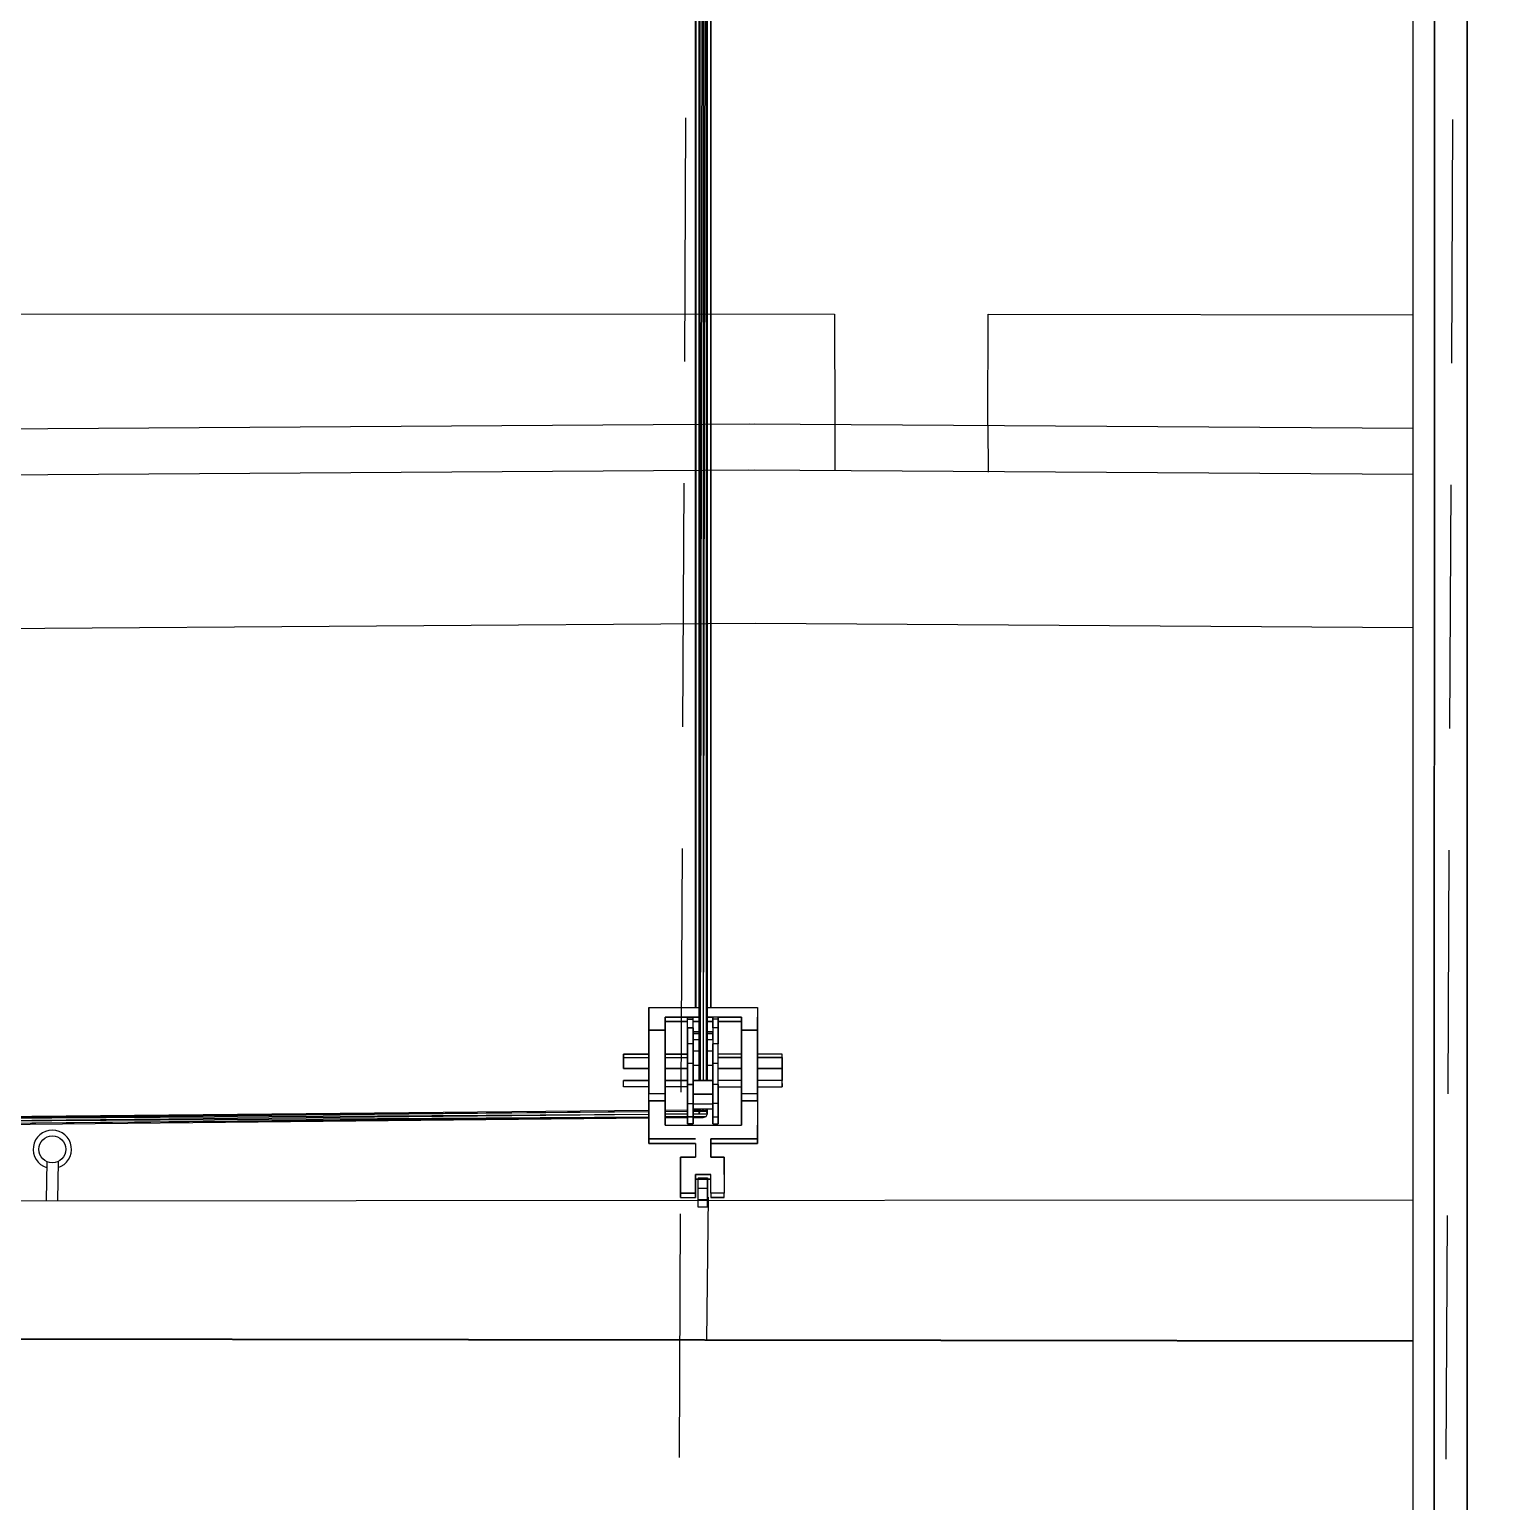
# Model space of a CAD drawing. Header units: millimetres. Extents: x -4997 to -4876, y -8737 to -8661.
# Drawn here: x -4937.89 to -4934.069, y -8709.144 to -8705.306 of the extents above; entities that cross this region are included whole.
import ezdxf

# ---------------------------------------------------------------- set-up
doc = ezdxf.new("R2010")
doc.units = ezdxf.units.MM
doc.header["$LTSCALE"] = 0.1
doc.linetypes.add('HIDDEN', pattern=[9.525, 6.35, -3.175])
for name, color, linetype in [('cobertura nova', 4, 'Continuous'), ('hachuras cobertura', 251, 'Continuous'), ('imagem', 7, 'Continuous'), ('layout cobertura', 251, 'Continuous'), ('visto', 9, 'Continuous')]:
    doc.layers.add(name, color=color, linetype=linetype)
doc.layers.add('coberturas', color=7, linetype='Continuous', lineweight=40)
picture_1 = doc.add_image_def('image1.jpg', size_in_pixel=(1920, 1080))

# ---------------------------------------------------------------- blocks, each defined once
blk = doc.blocks.new('descida pluvial ext')
for p, q in [((-4901.9535, -8405.1507), (-4901.9553, -8405.2522)), ((-4901.9235, -8405.1504), (-4901.9253, -8405.2527))]:
    blk.add_line(p, q)
blk.add_circle((-4901.9388, -8405.119), 0.035)
blk.add_arc((-4901.9388, -8405.119), 0.05, 287.5099, 252.5885)

msp = doc.modelspace()

# ---------------------------------------------------------------- linework, layer by layer
at = {"layer": 'cobertura nova'}
for p, q in [((-4936.1441, -8703.0483), (-4936.1442, -8708.0464)), ((-4936.1411, -8703.0483), (-4936.1442, -8708.0464)), ((-4936.1409, -8708.0464), (-4936.1409, -8703.0483)), ((-4936.1336, -8703.0483), (-4936.1409, -8708.0464)), ((-4936.1329, -8703.0483), (-4936.1329, -8708.0464)), ((-4936.1256, -8703.0483), (-4936.1329, -8708.0464)), ((-4936.125, -8703.0483), (-4936.125, -8708.0464)), ((-4936.1219, -8703.0483), (-4936.125, -8708.0464)), ((-4936.1217, -8708.0464), (-4936.1217, -8703.0483)), ((-4934.2816, -8709.4765), (-4934.2815, -8703.0484)), ((-4936.1526, -8707.8562), (-4936.1526, -8703.772)), ((-4936.1525, -8703.772), (-4936.1525, -8707.8562)), ((-4936.113, -8703.772), (-4936.1131, -8707.8562)), ((-4936.113, -8703.772), (-4936.113, -8707.8562)), ((-4936.113, -8707.8562), (-4936.113, -8703.772)), ((-4936.2743, -8707.8809), (-4936.2743, -8707.8562)), ((-4936.2743, -8707.8562), (-4936.2324, -8707.8562)), ((-4936.2743, -8707.8927), (-4936.2743, -8707.8569)), ((-4936.2743, -8707.8569), (-4936.2743, -8707.8809)), ((-4936.2324, -8707.8562), (-4936.1526, -8707.8562)), ((-4936.1526, -8707.8562), (-4936.1442, -8707.8562)), ((-4936.1217, -8707.8562), (-4936.1131, -8707.8562)), ((-4936.1131, -8707.8562), (-4936.0333, -8707.8562)), ((-4936.0333, -8707.8562), (-4935.9914, -8707.8562)), ((-4935.9914, -8707.8562), (-4935.9914, -8707.8809)), ((-4936.2743, -8707.9151), (-4936.2743, -8707.8809)), ((-4936.2743, -8707.8809), (-4936.2743, -8707.9331)), ((-4936.2743, -8707.9448), (-4936.2743, -8707.8927)), ((-4936.2324, -8707.8809), (-4936.2324, -8707.9331)), ((-4936.1735, -8707.8809), (-4936.2324, -8707.8809)), ((-4936.2324, -8707.9151), (-4936.2324, -8707.8809)), ((-4936.2324, -8707.8927), (-4936.2324, -8707.8809)), ((-4936.2324, -8707.8809), (-4936.1735, -8707.8809)), ((-4936.2324, -8707.8927), (-4936.1735, -8707.8927)), ((-4936.1735, -8707.8927), (-4936.2324, -8707.8927)), ((-4936.1735, -8707.886), (-4936.1735, -8707.8808)), ((-4936.159, -8707.8808), (-4936.1735, -8707.8808)), ((-4936.1735, -8707.8808), (-4936.159, -8707.8808)), ((-4936.1735, -8707.909), (-4936.1735, -8707.886)), ((-4936.159, -8707.886), (-4936.1735, -8707.886)), ((-4936.1735, -8707.886), (-4936.159, -8707.886)), ((-4936.159, -8707.8808), (-4936.159, -8707.8808)), ((-4936.159, -8707.8808), (-4936.159, -8707.8808)), ((-4936.159, -8707.886), (-4936.159, -8707.8808)), ((-4936.1526, -8707.8809), (-4936.159, -8707.8809)), ((-4936.159, -8707.8809), (-4936.1526, -8707.8809)), ((-4936.159, -8707.909), (-4936.159, -8707.886)), ((-4936.159, -8707.8927), (-4936.1526, -8707.8927)), ((-4936.1526, -8707.8927), (-4936.159, -8707.8927)), ((-4936.1442, -8707.8809), (-4936.1526, -8707.8809)), ((-4936.1526, -8707.8809), (-4936.1442, -8707.8809)), ((-4936.1526, -8707.8927), (-4936.1442, -8707.8927)), ((-4936.1442, -8707.8927), (-4936.1526, -8707.8927)), ((-4936.1131, -8707.8809), (-4936.1217, -8707.8809)), ((-4936.1217, -8707.8809), (-4936.1131, -8707.8809)), ((-4936.1217, -8707.8927), (-4936.1131, -8707.8927)), ((-4936.1131, -8707.8927), (-4936.1217, -8707.8927)), ((-4936.1079, -8707.8809), (-4936.1131, -8707.8809)), ((-4936.1131, -8707.8809), (-4936.1079, -8707.8809)), ((-4936.1131, -8707.8927), (-4936.1079, -8707.8927)), ((-4936.1079, -8707.8927), (-4936.1131, -8707.8927)), ((-4936.0935, -8707.8808), (-4936.1079, -8707.8808)), ((-4936.1079, -8707.886), (-4936.1079, -8707.8808)), ((-4936.1079, -8707.8808), (-4936.1079, -8707.886)), ((-4936.1079, -8707.8808), (-4936.1079, -8707.8808)), ((-4936.0935, -8707.886), (-4936.1079, -8707.886)), ((-4936.1079, -8707.909), (-4936.1079, -8707.886)), ((-4936.1079, -8707.886), (-4936.1079, -8707.909)), ((-4936.1079, -8707.8994), (-4936.1079, -8707.8994)), ((-4936.0935, -8707.886), (-4936.0935, -8707.8808)), ((-4936.0935, -8707.8808), (-4936.0935, -8707.886)), ((-4936.0333, -8707.8809), (-4936.0935, -8707.8809)), ((-4936.0935, -8707.8809), (-4936.0333, -8707.8809)), ((-4936.0935, -8707.909), (-4936.0935, -8707.886)), ((-4936.0935, -8707.886), (-4936.0935, -8707.909)), ((-4936.0935, -8707.8927), (-4936.0333, -8707.8927)), ((-4936.0333, -8707.8927), (-4936.0935, -8707.8927)), ((-4936.0333, -8707.9151), (-4936.0333, -8707.8809)), ((-4936.0333, -8707.8927), (-4936.0333, -8707.8809)), ((-4936.0333, -8707.8809), (-4936.0333, -8707.9331)), ((-4936.0333, -8707.8809), (-4936.0333, -8707.8927)), ((-4936.0333, -8707.9448), (-4936.0333, -8707.8927)), ((-4935.9914, -8707.8927), (-4935.9914, -8707.8809)), ((-4935.9914, -8707.8809), (-4935.9914, -8707.9151)), ((-4935.9914, -8707.9151), (-4935.9914, -8707.8809)), ((-4936.2324, -8707.9151), (-4936.2743, -8707.9151)), ((-4936.2743, -8707.9151), (-4936.2743, -8707.9151)), ((-4936.2743, -8707.9595), (-4936.2743, -8707.9151)), ((-4936.2743, -8707.9151), (-4936.2324, -8707.9151)), ((-4936.2743, -8707.9331), (-4936.2743, -8707.9151)), ((-4936.2743, -8707.9151), (-4936.2743, -8707.9595)), ((-4936.2324, -8707.9151), (-4936.2324, -8707.9151)), ((-4936.2324, -8707.9151), (-4936.2324, -8707.9595)), ((-4936.2324, -8707.9595), (-4936.2324, -8707.9151)), ((-4936.2324, -8707.9448), (-4936.2324, -8707.9331)), ((-4936.1735, -8707.951), (-4936.1735, -8707.909)), ((-4936.1735, -8707.909), (-4936.159, -8707.909)), ((-4936.1735, -8707.909), (-4936.1735, -8707.951)), ((-4936.159, -8707.909), (-4936.1735, -8707.909)), ((-4936.159, -8707.909), (-4936.159, -8707.951)), ((-4936.159, -8707.9195), (-4936.159, -8707.909)), ((-4936.159, -8707.909), (-4936.159, -8707.9195)), ((-4936.159, -8707.951), (-4936.159, -8707.909)), ((-4936.1442, -8707.9195), (-4936.159, -8707.9195)), ((-4936.159, -8707.9233), (-4936.159, -8707.9195)), ((-4936.159, -8707.9195), (-4936.159, -8707.9233)), ((-4936.1442, -8707.9233), (-4936.159, -8707.9233)), ((-4936.159, -8707.9326), (-4936.159, -8707.9233)), ((-4936.159, -8707.9233), (-4936.1442, -8707.9233)), ((-4936.1442, -8707.9399), (-4936.159, -8707.9399)), ((-4936.1079, -8707.9195), (-4936.1217, -8707.9195)), ((-4936.1079, -8707.9233), (-4936.1217, -8707.9233)), ((-4936.1217, -8707.9233), (-4936.1079, -8707.9233)), ((-4936.1079, -8707.9399), (-4936.1217, -8707.9399)), ((-4936.0935, -8707.909), (-4936.1079, -8707.909)), ((-4936.1079, -8707.909), (-4936.1079, -8707.951)), ((-4936.1079, -8707.9233), (-4936.1079, -8707.9195)), ((-4936.1079, -8707.9233), (-4936.1079, -8707.9233)), ((-4936.1079, -8707.9399), (-4936.1079, -8707.9233)), ((-4936.1079, -8707.9399), (-4936.1079, -8707.9702)), ((-4936.0935, -8707.951), (-4936.0935, -8707.909)), ((-4936.0935, -8707.9342), (-4936.0935, -8707.909)), ((-4936.0935, -8707.909), (-4936.0935, -8707.951)), ((-4936.0935, -8707.9342), (-4936.0935, -8707.9342)), ((-4936.0935, -8707.9835), (-4936.0935, -8707.9342)), ((-4936.0333, -8707.9331), (-4936.0333, -8707.9151)), ((-4936.0333, -8707.9151), (-4936.0333, -8707.9595)), ((-4936.0333, -8707.9595), (-4936.0333, -8707.9151)), ((-4936.0333, -8707.9151), (-4935.9914, -8707.9151)), ((-4935.9914, -8707.9151), (-4936.0333, -8707.9151)), ((-4935.9914, -8707.9151), (-4935.9914, -8707.9595)), ((-4935.9914, -8707.9595), (-4935.9914, -8707.9151)), ((-4935.9914, -8707.9151), (-4935.9914, -8707.9151)), ((-4936.2743, -8707.9777), (-4936.3405, -8707.9777)), ((-4936.3405, -8707.9939), (-4936.3405, -8707.9777)), ((-4936.3405, -8707.9777), (-4936.3405, -8707.9863)), ((-4936.3405, -8707.9863), (-4936.3405, -8707.9777)), ((-4936.3405, -8707.9777), (-4936.2743, -8707.9777)), ((-4936.2743, -8707.9448), (-4936.2743, -8707.9595)), ((-4936.2743, -8707.9616), (-4936.2743, -8707.9448)), ((-4936.2743, -8708.0814), (-4936.2743, -8707.9595)), ((-4936.2743, -8707.9595), (-4936.2743, -8708.0814)), ((-4936.2743, -8707.9616), (-4936.2743, -8707.9777)), ((-4936.2743, -8707.9777), (-4936.2743, -8707.9616)), ((-4936.2324, -8707.9595), (-4936.2324, -8708.0814)), ((-4936.2324, -8708.0814), (-4936.2324, -8707.9595)), ((-4936.2324, -8707.9777), (-4936.2324, -8707.9616)), ((-4936.1735, -8707.9777), (-4936.2324, -8707.9777)), ((-4936.2324, -8707.9777), (-4936.1735, -8707.9777)), ((-4936.159, -8707.951), (-4936.1735, -8707.951)), ((-4936.1735, -8708.0023), (-4936.1735, -8707.951)), ((-4936.1735, -8707.951), (-4936.1735, -8708.0023)), ((-4936.159, -8707.951), (-4936.159, -8708.0023)), ((-4936.159, -8708.0023), (-4936.159, -8707.951)), ((-4936.1442, -8707.9702), (-4936.159, -8707.9702)), ((-4936.1079, -8707.9702), (-4936.1217, -8707.9702)), ((-4936.1079, -8707.9491), (-4936.1079, -8707.9835)), ((-4936.1079, -8707.951), (-4936.1079, -8708.0023)), ((-4936.0935, -8707.951), (-4936.1079, -8707.951)), ((-4936.1079, -8708.0023), (-4936.1079, -8707.951)), ((-4936.1079, -8707.9702), (-4936.1079, -8708.0023)), ((-4936.0935, -8708.0023), (-4936.0935, -8707.951)), ((-4936.0333, -8707.9777), (-4936.0935, -8707.9777)), ((-4936.0935, -8707.9863), (-4936.0935, -8707.9777)), ((-4936.0333, -8707.9616), (-4936.0333, -8707.9448)), ((-4936.0333, -8707.9448), (-4936.0333, -8707.9595)), ((-4936.0333, -8707.9595), (-4936.0333, -8708.0814)), ((-4936.0333, -8708.0814), (-4936.0333, -8707.9595)), ((-4936.0333, -8707.9777), (-4936.0333, -8707.9616)), ((-4936.0333, -8707.9629), (-4936.0333, -8707.9777)), ((-4935.9914, -8707.9595), (-4935.9914, -8708.0814)), ((-4935.9914, -8708.0814), (-4935.9914, -8707.9595)), ((-4935.9914, -8707.9777), (-4935.9914, -8707.9616)), ((-4935.9268, -8707.9777), (-4935.9914, -8707.9777)), ((-4935.9268, -8707.9863), (-4935.9268, -8707.9777)), ((-4936.3405, -8707.9863), (-4936.3405, -8708.0146)), ((-4936.3405, -8707.9863), (-4936.2743, -8707.9863)), ((-4936.3405, -8708.0146), (-4936.3405, -8707.9939)), ((-4936.2743, -8708.0146), (-4936.3405, -8708.0146)), ((-4936.3405, -8708.0146), (-4936.2743, -8708.0146)), ((-4936.2324, -8707.9863), (-4936.1735, -8707.9863)), ((-4936.1735, -8708.0146), (-4936.2324, -8708.0146)), ((-4936.2324, -8708.0146), (-4936.1735, -8708.0146)), ((-4936.1735, -8708.0565), (-4936.1735, -8708.0023)), ((-4936.159, -8708.0023), (-4936.1735, -8708.0023)), ((-4936.1735, -8708.0023), (-4936.1735, -8708.0565)), ((-4936.159, -8708.0023), (-4936.159, -8708.0565)), ((-4936.159, -8708.0565), (-4936.159, -8708.0023)), ((-4936.1442, -8708.0072), (-4936.159, -8708.0072)), ((-4936.159, -8708.0464), (-4936.159, -8708.0072)), ((-4936.1079, -8708.0072), (-4936.1217, -8708.0072)), ((-4936.1079, -8707.9835), (-4936.1079, -8707.9835)), ((-4936.1079, -8708.0023), (-4936.1079, -8708.0565)), ((-4936.0935, -8708.0023), (-4936.1079, -8708.0023)), ((-4936.1079, -8708.0565), (-4936.1079, -8708.0023)), ((-4936.1079, -8708.0072), (-4936.1079, -8708.0464)), ((-4936.0333, -8707.9863), (-4936.0935, -8707.9863)), ((-4936.0935, -8708.0146), (-4936.0935, -8707.9863)), ((-4936.0935, -8707.9863), (-4936.0333, -8707.9863)), ((-4936.0935, -8708.0565), (-4936.0935, -8708.0023)), ((-4936.0935, -8708.0146), (-4936.0333, -8708.0146)), ((-4936.0333, -8708.0146), (-4936.0935, -8708.0146)), ((-4935.9268, -8707.9863), (-4935.9914, -8707.9863)), ((-4935.9914, -8707.9863), (-4935.9268, -8707.9863)), ((-4935.9914, -8708.0146), (-4935.9268, -8708.0146)), ((-4935.9268, -8708.0146), (-4935.9914, -8708.0146)), ((-4935.9268, -8708.0146), (-4935.9268, -8707.9863)), ((-4935.9268, -8707.9863), (-4935.9268, -8708.0146)), ((-4935.9268, -8708.0462), (-4935.9268, -8708.0146)), ((-4935.9268, -8708.0146), (-4935.9268, -8708.0462)), ((-4936.3405, -8708.0462), (-4936.3405, -8708.0462)), ((-4936.3405, -8708.0624), (-4936.3405, -8708.0462)), ((-4936.3405, -8708.0462), (-4936.2743, -8708.0462)), ((-4936.2743, -8708.0462), (-4936.3405, -8708.0462)), ((-4936.2324, -8708.0462), (-4936.1735, -8708.0462)), ((-4936.1735, -8708.0462), (-4936.2324, -8708.0462)), ((-4936.1735, -8708.1059), (-4936.1735, -8708.0565)), ((-4936.1735, -8708.0565), (-4936.1735, -8708.0565)), ((-4936.1735, -8708.0565), (-4936.159, -8708.0565)), ((-4936.159, -8708.0565), (-4936.1735, -8708.0565)), ((-4936.1735, -8708.0565), (-4936.1735, -8708.1059)), ((-4936.159, -8708.0329), (-4936.159, -8708.0698)), ((-4936.159, -8708.0378), (-4936.159, -8708.0378)), ((-4936.1079, -8708.0464), (-4936.159, -8708.0464)), ((-4936.159, -8708.082), (-4936.159, -8708.0464)), ((-4936.159, -8708.0464), (-4936.1079, -8708.0464)), ((-4936.159, -8708.0565), (-4936.159, -8708.1059)), ((-4936.159, -8708.1059), (-4936.159, -8708.0565)), ((-4936.1079, -8708.0464), (-4936.1079, -8708.082)), ((-4936.1079, -8708.0565), (-4936.1079, -8708.1059)), ((-4936.0935, -8708.0565), (-4936.1079, -8708.0565)), ((-4936.1079, -8708.1059), (-4936.1079, -8708.0565)), ((-4936.0333, -8708.0462), (-4936.0935, -8708.0462)), ((-4936.0935, -8708.1059), (-4936.0935, -8708.0565)), ((-4936.0935, -8708.0565), (-4936.0935, -8708.1059)), ((-4935.9268, -8708.0462), (-4935.9914, -8708.0462)), ((-4935.9268, -8708.0624), (-4935.9268, -8708.0462)), ((-4935.9268, -8708.0538), (-4935.9268, -8708.0624)), ((-4936.2743, -8708.0624), (-4936.3405, -8708.0624)), ((-4936.3405, -8708.0624), (-4936.3405, -8708.0624)), ((-4936.2743, -8708.0814), (-4936.2743, -8708.0624)), ((-4936.2324, -8708.0814), (-4936.2743, -8708.0814)), ((-4936.2743, -8708.0993), (-4936.2743, -8708.0814)), ((-4936.1735, -8708.0624), (-4936.2324, -8708.0624)), ((-4936.2324, -8708.0993), (-4936.2324, -8708.0624)), ((-4936.2324, -8708.0814), (-4936.2324, -8708.0994)), ((-4936.159, -8708.0698), (-4936.159, -8708.0698)), ((-4936.159, -8708.082), (-4936.1079, -8708.082)), ((-4936.1079, -8708.082), (-4936.159, -8708.082)), ((-4936.1079, -8708.082), (-4936.1079, -8708.1059)), ((-4936.1079, -8708.089), (-4936.1079, -8708.089)), ((-4936.0935, -8708.0624), (-4936.0935, -8708.089)), ((-4936.0935, -8708.0624), (-4936.0333, -8708.0624)), ((-4936.0935, -8708.089), (-4936.0935, -8708.131)), ((-4936.0333, -8708.0993), (-4936.0333, -8708.0624)), ((-4936.0333, -8708.0624), (-4936.0333, -8708.0945)), ((-4936.0333, -8708.0814), (-4936.0333, -8708.0993)), ((-4936.0333, -8708.0993), (-4936.0333, -8708.0814)), ((-4935.9914, -8708.0814), (-4936.0333, -8708.0814)), ((-4935.9914, -8708.0624), (-4935.9268, -8708.0624)), ((-4935.9914, -8708.0993), (-4935.9914, -8708.0624)), ((-4935.9914, -8708.0814), (-4935.9914, -8708.0993)), ((-4935.9914, -8708.0993), (-4935.9914, -8708.0814)), ((-4936.2743, -8708.1245), (-4938.2015, -8708.143)), ((-4938.2015, -8708.143), (-4936.2743, -8708.1273)), ((-4938.1936, -8708.1459), (-4936.2743, -8708.1275)), ((-4938.1936, -8708.1459), (-4936.2743, -8708.1339)), ((-4936.2743, -8708.1628), (-4936.2743, -8708.0993)), ((-4936.2743, -8708.0993), (-4936.2324, -8708.0993)), ((-4936.2324, -8708.0994), (-4936.2743, -8708.0994)), ((-4936.2743, -8708.0994), (-4936.2743, -8708.1629)), ((-4936.2743, -8708.1111), (-4936.2743, -8708.1628)), ((-4936.2743, -8708.1628), (-4936.2743, -8708.1112)), ((-4936.2324, -8708.0993), (-4936.2324, -8708.1628)), ((-4936.2324, -8708.1629), (-4936.2324, -8708.0994)), ((-4936.2324, -8708.0994), (-4936.2324, -8708.1112)), ((-4936.2324, -8708.1628), (-4936.2324, -8708.1111)), ((-4936.2324, -8708.1112), (-4936.2324, -8708.1628)), ((-4936.2324, -8708.1269), (-4936.2324, -8708.1112)), ((-4936.1735, -8708.1236), (-4936.2324, -8708.1241)), ((-4936.2324, -8708.1269), (-4936.1735, -8708.1264)), ((-4936.2324, -8708.1271), (-4936.1735, -8708.1265)), ((-4936.2324, -8708.128), (-4936.2324, -8708.128)), ((-4936.2324, -8708.1336), (-4936.1735, -8708.1332)), ((-4936.2324, -8708.134), (-4936.1735, -8708.1334)), ((-4936.1735, -8708.1406), (-4936.1735, -8708.1059)), ((-4936.1735, -8708.1059), (-4936.159, -8708.1059)), ((-4936.1735, -8708.1059), (-4936.1735, -8708.1406)), ((-4936.159, -8708.1059), (-4936.159, -8708.1406)), ((-4936.159, -8708.1406), (-4936.159, -8708.1059)), ((-4936.159, -8708.1205), (-4936.159, -8708.1071)), ((-4936.159, -8708.1071), (-4936.1079, -8708.1071)), ((-4936.159, -8708.1205), (-4936.1079, -8708.1205)), ((-4936.159, -8708.1205), (-4936.159, -8708.1234)), ((-4936.1442, -8708.1233), (-4936.159, -8708.1234)), ((-4936.159, -8708.1264), (-4936.1442, -8708.1262)), ((-4936.159, -8708.1263), (-4936.1442, -8708.1262)), ((-4936.159, -8708.1333), (-4936.1217, -8708.1329)), ((-4936.159, -8708.1331), (-4936.1217, -8708.1329)), ((-4936.1442, -8708.1205), (-4936.1442, -8708.1329)), ((-4936.1435, -8708.1205), (-4936.1442, -8708.1329)), ((-4936.1409, -8708.126), (-4936.1442, -8708.1329)), ((-4936.141, -8708.1262), (-4936.125, -8708.126)), ((-4936.141, -8708.1262), (-4936.125, -8708.126)), ((-4936.1409, -8708.126), (-4936.1409, -8708.1205)), ((-4936.1401, -8708.1205), (-4936.1409, -8708.126)), ((-4936.1329, -8708.1232), (-4936.1409, -8708.126)), ((-4936.1329, -8708.1205), (-4936.1329, -8708.1232)), ((-4936.1325, -8708.1205), (-4936.1329, -8708.1232)), ((-4936.125, -8708.126), (-4936.1329, -8708.1232)), ((-4936.125, -8708.126), (-4936.1246, -8708.1205)), ((-4936.125, -8708.126), (-4936.125, -8708.1205)), ((-4936.1217, -8708.1329), (-4936.125, -8708.126)), ((-4936.125, -8708.1398), (-4936.1217, -8708.1329)), ((-4936.1217, -8708.1329), (-4936.1217, -8708.1205)), ((-4936.1079, -8708.1059), (-4936.1079, -8708.1406)), ((-4936.0935, -8708.1059), (-4936.1079, -8708.1059)), ((-4936.1079, -8708.1406), (-4936.1079, -8708.1059)), ((-4936.1079, -8708.1071), (-4936.1079, -8708.1205)), ((-4936.0935, -8708.1406), (-4936.0935, -8708.1059)), ((-4936.0935, -8708.1059), (-4936.0935, -8708.1406)), ((-4936.0935, -8708.131), (-4936.0935, -8708.1541)), ((-4936.0333, -8708.1628), (-4936.0333, -8708.0993)), ((-4936.0333, -8708.0993), (-4935.9914, -8708.0993)), ((-4936.0333, -8708.0994), (-4936.0333, -8708.1629)), ((-4935.9914, -8708.0994), (-4936.0333, -8708.0994)), ((-4936.0333, -8708.1111), (-4936.0333, -8708.1628)), ((-4936.0333, -8708.1628), (-4936.0333, -8708.1112)), ((-4936.0333, -8708.1112), (-4936.0333, -8708.128)), ((-4935.9914, -8708.0993), (-4935.9914, -8708.1628)), ((-4938.2015, -8708.163), (-4936.2743, -8708.144)), ((-4938.1936, -8708.1601), (-4936.2743, -8708.1412)), ((-4936.2743, -8708.1438), (-4938.1936, -8708.1601)), ((-4938.1903, -8708.153), (-4936.2743, -8708.1344)), ((-4938.1903, -8708.153), (-4936.2743, -8708.1407)), ((-4936.2743, -8708.1983), (-4936.2743, -8708.1628)), ((-4936.2743, -8708.1629), (-4936.2743, -8708.1984)), ((-4936.2324, -8708.1405), (-4936.1735, -8708.1401)), ((-4936.2324, -8708.1408), (-4936.1735, -8708.1402)), ((-4936.1735, -8708.143), (-4936.2324, -8708.1435)), ((-4936.2324, -8708.1436), (-4936.1735, -8708.143)), ((-4936.2324, -8708.1628), (-4936.1526, -8708.1628)), ((-4936.1735, -8708.1593), (-4936.1735, -8708.1406)), ((-4936.1735, -8708.1406), (-4936.1735, -8708.1406)), ((-4936.1735, -8708.1406), (-4936.159, -8708.1406)), ((-4936.159, -8708.1406), (-4936.1735, -8708.1406)), ((-4936.1735, -8708.1406), (-4936.1735, -8708.1593)), ((-4936.159, -8708.1593), (-4936.1735, -8708.1593)), ((-4936.1735, -8708.1593), (-4936.1735, -8708.1593)), ((-4936.1735, -8708.1593), (-4936.159, -8708.1593)), ((-4936.159, -8708.1401), (-4936.125, -8708.1398)), ((-4936.159, -8708.14), (-4936.125, -8708.1398)), ((-4936.159, -8708.1406), (-4936.159, -8708.1593)), ((-4936.159, -8708.1593), (-4936.159, -8708.1406)), ((-4936.1329, -8708.1426), (-4936.159, -8708.1428)), ((-4936.159, -8708.1429), (-4936.1329, -8708.1426)), ((-4936.159, -8708.1429), (-4936.159, -8708.1541)), ((-4936.159, -8708.1541), (-4936.159, -8708.1593)), ((-4936.1526, -8708.1628), (-4936.1131, -8708.1628)), ((-4936.1329, -8708.1426), (-4936.125, -8708.1398)), ((-4936.1131, -8708.1628), (-4936.0333, -8708.1628)), ((-4936.1079, -8708.1406), (-4936.1079, -8708.1593)), ((-4936.1079, -8708.1593), (-4936.1079, -8708.1406)), ((-4936.1079, -8708.1406), (-4936.0935, -8708.1406)), ((-4936.1079, -8708.1593), (-4936.0935, -8708.1593)), ((-4936.0935, -8708.1593), (-4936.0935, -8708.1406)), ((-4936.0935, -8708.1406), (-4936.0935, -8708.1593)), ((-4936.0935, -8708.1541), (-4936.0935, -8708.1593)), ((-4936.0935, -8708.1593), (-4936.0935, -8708.1541)), ((-4935.9914, -8708.1628), (-4935.9914, -8708.1983)), ((-4935.9914, -8708.1984), (-4935.9914, -8708.1629)), ((-4936.2324, -8708.1983), (-4936.2743, -8708.1983)), ((-4936.2743, -8708.1983), (-4936.2743, -8708.1984)), ((-4936.2743, -8708.1984), (-4936.2743, -8708.1983)), ((-4936.2743, -8708.1984), (-4936.2743, -8708.2102)), ((-4936.2743, -8708.2102), (-4936.2743, -8708.1984)), ((-4936.2743, -8708.1984), (-4936.2324, -8708.1984)), ((-4936.2743, -8708.2101), (-4936.2324, -8708.2101)), ((-4936.2324, -8708.2102), (-4936.2743, -8708.2102)), ((-4936.1526, -8708.1983), (-4936.2324, -8708.1983)), ((-4936.2324, -8708.1984), (-4936.1526, -8708.1984)), ((-4936.2324, -8708.2101), (-4936.1526, -8708.2101)), ((-4936.1526, -8708.2102), (-4936.2324, -8708.2102)), ((-4936.1526, -8708.2101), (-4936.1526, -8708.246)), ((-4936.0333, -8708.1983), (-4936.1131, -8708.1983)), ((-4936.1131, -8708.1983), (-4936.1131, -8708.246)), ((-4936.1131, -8708.1984), (-4936.0333, -8708.1984)), ((-4936.1131, -8708.246), (-4936.1131, -8708.1984)), ((-4936.1131, -8708.2101), (-4936.0333, -8708.2101)), ((-4936.0333, -8708.2102), (-4936.1131, -8708.2102)), ((-4935.9914, -8708.1983), (-4936.0333, -8708.1983)), ((-4936.0333, -8708.1984), (-4935.9914, -8708.1984)), ((-4936.0333, -8708.2101), (-4935.9914, -8708.2101)), ((-4935.9914, -8708.2102), (-4936.0333, -8708.2102)), ((-4935.9914, -8708.1984), (-4935.9914, -8708.1983)), ((-4935.9914, -8708.1983), (-4935.9914, -8708.1984)), ((-4935.9914, -8708.1984), (-4935.9914, -8708.2102)), ((-4935.9914, -8708.2102), (-4935.9914, -8708.1984)), ((-4936.1919, -8708.2915), (-4936.1919, -8708.246)), ((-4936.1919, -8708.246), (-4936.1526, -8708.246)), ((-4936.1526, -8708.246), (-4936.1919, -8708.246)), ((-4936.1919, -8708.246), (-4936.1919, -8708.246)), ((-4936.1919, -8708.246), (-4936.1919, -8708.246)), ((-4936.1919, -8708.246), (-4936.1919, -8708.2915)), ((-4936.1526, -8708.246), (-4936.1526, -8708.246)), ((-4936.1131, -8708.246), (-4936.0778, -8708.246)), ((-4936.0778, -8708.246), (-4936.1131, -8708.246)), ((-4936.0778, -8708.246), (-4936.0778, -8708.2915)), ((-4936.0778, -8708.2915), (-4936.0778, -8708.246)), ((-4936.0778, -8708.246), (-4936.0778, -8708.246)), ((-4936.1919, -8708.3397), (-4936.1919, -8708.2915)), ((-4936.1919, -8708.2915), (-4936.1919, -8708.3397)), ((-4936.1131, -8708.2915), (-4936.1526, -8708.2915)), ((-4936.1526, -8708.2915), (-4936.1526, -8708.3397)), ((-4936.1526, -8708.3397), (-4936.1526, -8708.2915)), ((-4936.1526, -8708.2915), (-4936.1131, -8708.2915)), ((-4936.1459, -8708.3032), (-4936.1526, -8708.3032)), ((-4936.1526, -8708.3032), (-4936.1459, -8708.3032)), ((-4936.1459, -8708.2999), (-4936.1216, -8708.2999)), ((-4936.1459, -8708.2999), (-4936.1459, -8708.3033)), ((-4936.1459, -8708.3033), (-4936.1216, -8708.3033)), ((-4936.1459, -8708.327), (-4936.1459, -8708.3033)), ((-4936.1216, -8708.2999), (-4936.1216, -8708.2999)), ((-4936.1216, -8708.2999), (-4936.1216, -8708.3033)), ((-4936.1131, -8708.3032), (-4936.1216, -8708.3032)), ((-4936.1216, -8708.3032), (-4936.1131, -8708.3032)), ((-4936.1216, -8708.327), (-4936.1216, -8708.3033)), ((-4936.1216, -8708.3033), (-4936.1216, -8708.3189)), ((-4936.1216, -8708.3033), (-4936.1216, -8708.327)), ((-4936.1216, -8708.3189), (-4936.1216, -8708.3491)), ((-4936.1216, -8708.3189), (-4936.1216, -8708.3189)), ((-4936.1216, -8708.3491), (-4936.1216, -8708.3189)), ((-4936.1131, -8708.3397), (-4936.1131, -8708.2915)), ((-4936.0778, -8708.2915), (-4936.0778, -8708.3397)), ((-4936.1526, -8708.3397), (-4936.1919, -8708.3397)), ((-4936.1919, -8708.3514), (-4936.1919, -8708.3397)), ((-4936.1919, -8708.3397), (-4936.1526, -8708.3397)), ((-4936.1919, -8708.3397), (-4936.1919, -8708.3514)), ((-4936.1919, -8708.3514), (-4936.1526, -8708.3514)), ((-4936.1526, -8708.3397), (-4936.1526, -8708.3397)), ((-4936.1526, -8708.3514), (-4936.1526, -8708.3397)), ((-4936.1526, -8708.3397), (-4936.1526, -8708.3514)), ((-4936.1459, -8708.3572), (-4936.1459, -8708.327)), ((-4936.1459, -8708.327), (-4936.1216, -8708.327)), ((-4936.1216, -8708.3572), (-4936.1459, -8708.3572)), ((-4936.1459, -8708.3762), (-4936.1459, -8708.3572)), ((-4936.1216, -8708.3572), (-4936.1216, -8708.327)), ((-4936.1216, -8708.327), (-4936.1216, -8708.3572)), ((-4936.1216, -8708.3491), (-4936.1216, -8708.3728)), ((-4936.1216, -8708.3762), (-4936.1216, -8708.3572)), ((-4936.1216, -8708.3572), (-4936.1216, -8708.3762)), ((-4936.0778, -8708.3397), (-4936.1131, -8708.3397)), ((-4936.1131, -8708.3397), (-4936.1131, -8708.3514)), ((-4936.0778, -8708.3514), (-4936.1131, -8708.3514)), ((-4936.1131, -8708.3514), (-4936.0778, -8708.3514)), ((-4936.0778, -8708.3514), (-4936.0778, -8708.3397)), ((-4936.1459, -8708.3762), (-4936.1459, -8708.3728)), ((-4936.1216, -8708.3762), (-4936.1459, -8708.3762)), ((-4936.1216, -8708.3728), (-4936.1216, -8708.3762))]:
    msp.add_line(p, q, dxfattribs=at)
at = {"layer": 'coberturas'}
msp.add_line((-4934.2816, -8708.7261), (-4945.9828, -8708.7077), dxfattribs=at)
at = {"layer": 'hachuras cobertura'}
for p, q in [((-4934.2262, -8703.0484), (-4934.2263, -8709.4951)), ((-4934.2263, -8709.4951), (-4934.2262, -8703.0484)), ((-4934.1405, -8709.4951), (-4934.1405, -8703.0484)), ((-4934.1405, -8703.0484), (-4934.1405, -8709.4951))]:
    msp.add_line(p, q, dxfattribs=at)
at = {"layer": 'layout cobertura', "linetype": 'HIDDEN'}
for p, q in [((-4936.3311, -8736.6512), (-4936.0049, -8670.3911)), ((-4934.1951, -8709.0335), (-4934.1163, -8693.0337))]:
    msp.add_line(p, q, dxfattribs=at)
at = {"layer": 'visto'}
for p, q in [((-4940.1668, -8706.3622), (-4935.9999, -8706.3342)), ((-4936.0131, -8706.3342), (-4934.2815, -8706.3454))]:
    msp.add_line(p, q, dxfattribs=at).dxf.unprotected_set("ltscale", 0)
for p, q in [((-4935.7897, -8706.3356), (-4935.7897, -8706.4556)), ((-4935.3904, -8706.3377), (-4935.3897, -8706.4605)), ((-4940.1671, -8706.4822), (-4935.9991, -8706.4542)), ((-4936.0139, -8706.4542), (-4934.2815, -8706.4654)), ((-4940.1644, -8706.8821), (-4935.9964, -8706.8542)), ((-4935.9964, -8706.8542), (-4934.2815, -8706.8653)), ((-4936.1199, -8708.3501), (-4936.1247, -8708.7232))]:
    msp.add_line(p, q, dxfattribs=at)
for points in [[(-4945.9828, -8706.0424), (-4944.3339, -8706.0459), (-4938.4283, -8706.0475), (-4935.7901, -8706.0483), (-4935.7894, -8706.3356)], [(-4935.3902, -8706.3382), (-4935.3899, -8706.0484), (-4934.2815, -8706.05)], [(-4945.9828, -8708.3592), (-4945.3871, -8708.3586), (-4944.337, -8708.3577), (-4942.6876, -8708.3561), (-4941.6875, -8708.3552), (-4939.9511, -8708.3536), (-4938.6726, -8708.3598), (-4937.0377, -8708.3591), (-4934.2815, -8708.3578)]]:
    msp.add_lwpolyline(points, dxfattribs=at)

# ---------------------------------------------------------------- block references
msp.add_blockref('descida pluvial ext', (-35.8914, -303.1067), dxfattribs=at)
msp.add_blockref('descida pluvial ext', (-35.8914, -303.1067), dxfattribs=at)

# ---------------------------------------------------------------- pictures from other files: only their frames are drawn
at = {"layer": 'imagem'}
image = msp.add_image(picture_1, insert=(-4995.0367, -8736.0525), size_in_units=(116.4021, 65.4762), dxfattribs=at)
image.dxf.flags = 7

doc.saveas('drawing.dxf')
